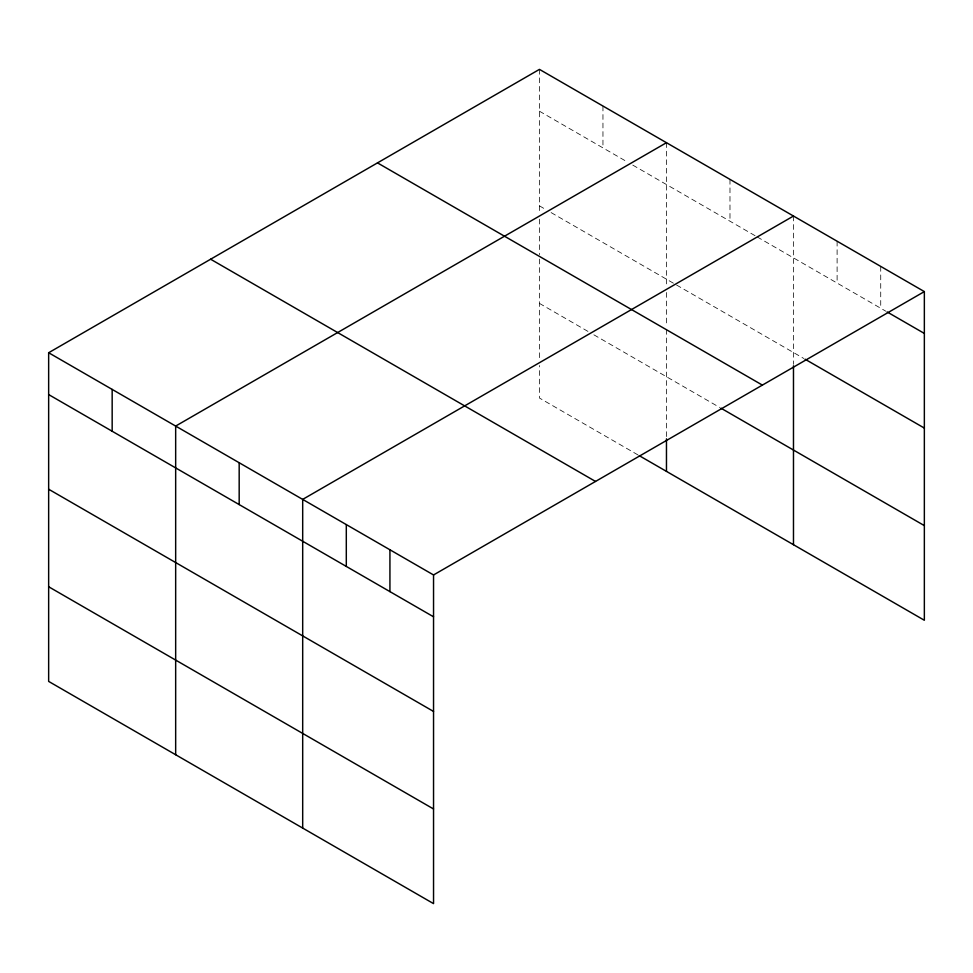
<?xml version="1.0" encoding="UTF-8"?>
<svg xmlns="http://www.w3.org/2000/svg" width="973" height="973" viewBox="0 0 973 973"><rect width="100%" height="100%" fill="white"/><g stroke="black" fill="none" stroke-linecap="round" stroke-linejoin="round"><path stroke-width="0.73" stroke-dasharray="4.87 3.65" d="M539.456 69.375L539.456 213.257M539.456 111.214L627.585 162.102M632.766 165.094L755.899 236.171M757.189 236.926L885.856 311.214M539.456 205.862L545.926 209.609M551.119 212.601L803.747 358.453M539.456 303.394L588.701 331.829M593.883 334.821L719.606 407.407M637.96 454.914L539.456 398.042L539.456 365.507M880.723 266.407L880.723 308.246M837.108 241.219L837.108 283.058M793.481 216.042L793.481 364.352M729.981 179.373L729.981 221.212M666.469 142.703L666.469 286.585M666.469 292.496L666.469 326.49M666.469 329.446L666.469 437.364M602.956 106.033L602.956 147.884M539.456 219.168L539.456 254.634M539.456 259.061L539.456 359.596"/><path stroke-width="1.46" d="M48.65 352.737L433.544 574.958L433.544 903.625L48.65 681.404L48.65 352.737L539.456 69.375L924.35 291.596L924.35 620.263L639.249 455.668M666.469 142.703L175.663 426.065L175.663 754.744M793.481 216.042L302.688 499.392L302.688 828.072M433.544 574.958L924.35 291.596M887.145 311.956L924.35 333.435M805.036 359.195L924.35 428.084M377.488 162.88L762.382 385.101M720.908 408.149L924.35 525.615M210.618 259.219L595.512 481.44M48.65 394.576L433.544 616.797M48.65 489.224L433.544 711.445M48.65 586.755L433.544 808.977M793.481 365.836L793.481 544.71M666.469 438.847L666.469 471.382M389.93 549.769L389.93 591.608M346.303 524.581L346.303 566.42M239.176 462.734L239.176 504.573M112.163 389.395L112.163 431.246"/></g></svg>
